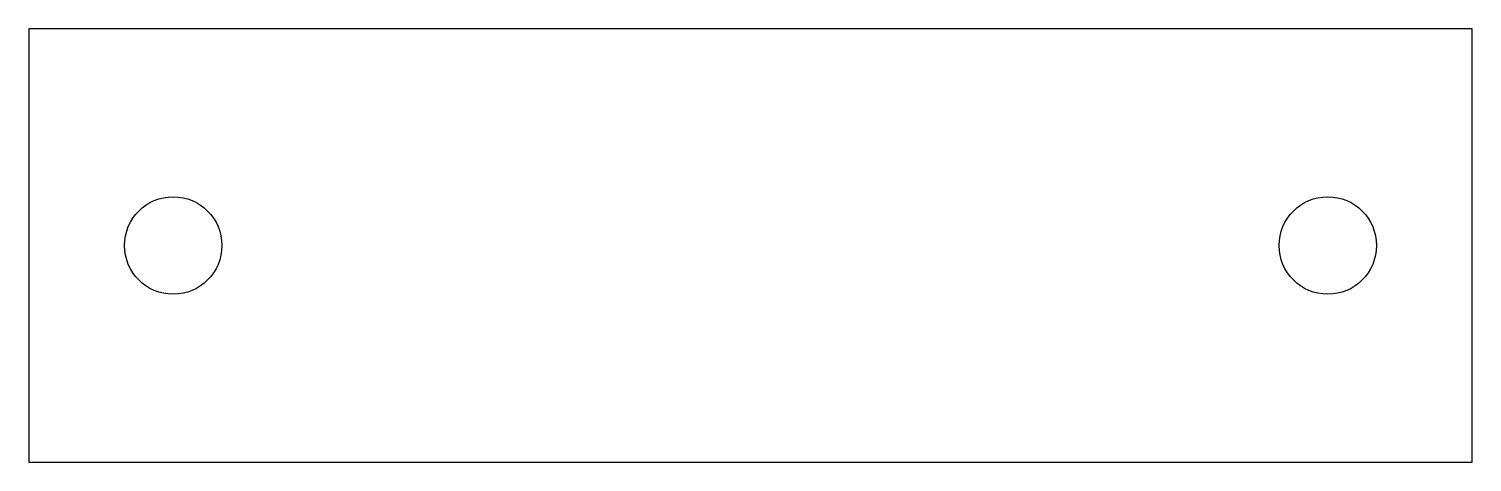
# Model space of a CAD drawing. Header units: millimetres. Extents: x -40 to 160, y 250 to 310.
import ezdxf

# ---------------------------------------------------------------- set-up
doc = ezdxf.new("R2010")
doc.units = ezdxf.units.MM

msp = doc.modelspace()

# ---------------------------------------------------------------- linework, layer by layer
at = {"color": 7, "linetype": 'Continuous', "lineweight": 25}
for centre in [(-20, 280), (140, 280)]:
    msp.add_circle(centre, 6.75, dxfattribs=at)
at = {"layer": 'OuterContour'}
msp.add_lwpolyline([(-40, 250), (160, 250), (160, 310), (-40, 310)], close=True, dxfattribs=at)

doc.saveas('drawing.dxf')
